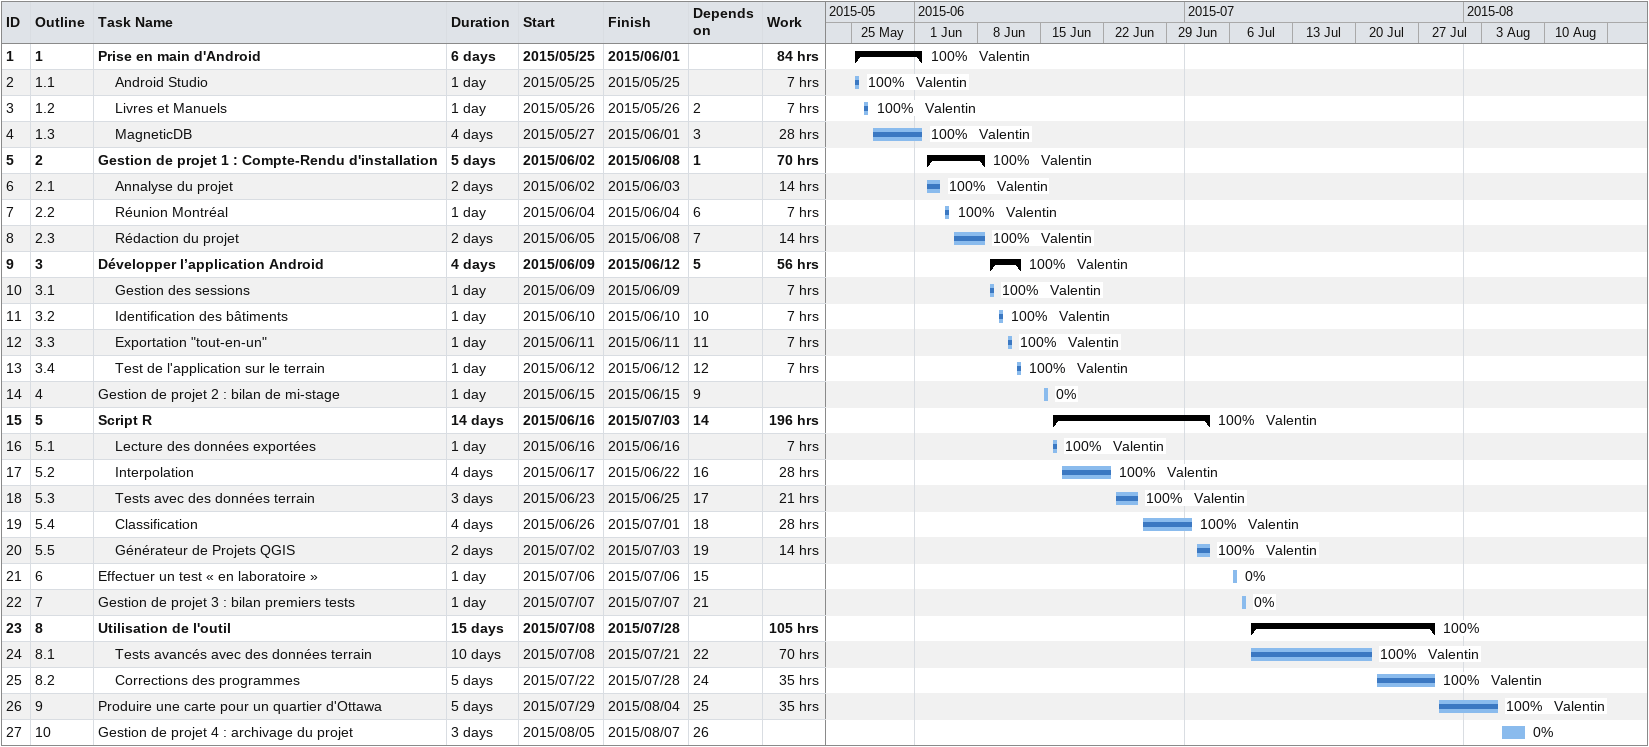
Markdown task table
| ID | WBS | Task | Duration | Start | Finish | Predecessors | Resources | % complete | Work (h) |
|---|---|---|---|---|---|---|---|---|---|
| 1 | 1 | **Prise en main d'Android** | 6d | 2015-05-25 | 2015-06-01 |  | Valentin | 100 | 84 |
| 2 | 1.1 | Android Studio | 1d | 2015-05-25 | 2015-05-25 |  | Valentin | 100 | 7 |
| 3 | 1.2 | Livres et Manuels | 1d | 2015-05-26 | 2015-05-26 | 2 | Valentin | 100 | 7 |
| 4 | 1.3 | MagneticDB | 4d | 2015-05-27 | 2015-06-01 | 3 | Valentin | 100 | 28 |
| 5 | 2 | **Gestion de projet 1 : Compte-Rendu d'installation** | 5d | 2015-06-02 | 2015-06-08 | 1 | Valentin | 100 | 70 |
| 6 | 2.1 | Annalyse du projet | 2d | 2015-06-02 | 2015-06-03 |  | Valentin | 100 | 14 |
| 7 | 2.2 | Réunion Montréal | 1d | 2015-06-04 | 2015-06-04 | 6 | Valentin | 100 | 7 |
| 8 | 2.3 | Rédaction du projet | 2d | 2015-06-05 | 2015-06-08 | 7 | Valentin | 100 | 14 |
| 9 | 3 | **Développer l’application Android** | 4d | 2015-06-09 | 2015-06-12 | 5 | Valentin | 100 | 56 |
| 10 | 3.1 | Gestion des sessions | 1d | 2015-06-09 | 2015-06-09 |  | Valentin | 100 | 7 |
| 11 | 3.2 | Identification des bâtiments | 1d | 2015-06-10 | 2015-06-10 | 10 | Valentin | 100 | 7 |
| 12 | 3.3 | Exportation "tout-en-un" | 1d | 2015-06-11 | 2015-06-11 | 11 | Valentin | 100 | 7 |
| 13 | 3.4 | Test de l'application sur le terrain | 1d | 2015-06-12 | 2015-06-12 | 12 | Valentin | 100 | 7 |
| 14 | 4 | Gestion de projet 2 : bilan de mi-stage | 1d | 2015-06-15 | 2015-06-15 | 9 |  | 0 |  |
| 15 | 5 | **Script R** | 14d | 2015-06-16 | 2015-07-03 | 14 | Valentin | 100 | 196 |
| 16 | 5.1 | Lecture des données exportées | 1d | 2015-06-16 | 2015-06-16 |  | Valentin | 100 | 7 |
| 17 | 5.2 | Interpolation | 4d | 2015-06-17 | 2015-06-22 | 16 | Valentin | 100 | 28 |
| 18 | 5.3 | Tests avec des données terrain | 3d | 2015-06-23 | 2015-06-25 | 17 | Valentin | 100 | 21 |
| 19 | 5.4 | Classification | 4d | 2015-06-26 | 2015-07-01 | 18 | Valentin | 100 | 28 |
| 20 | 5.5 | Générateur de Projets QGIS | 2d | 2015-07-02 | 2015-07-03 | 19 | Valentin | 100 | 14 |
| 21 | 6 | Effectuer un test « en laboratoire » | 1d | 2015-07-06 | 2015-07-06 | 15 |  | 0 |  |
| 22 | 7 | Gestion de projet 3 : bilan premiers tests | 1d | 2015-07-07 | 2015-07-07 | 21 |  | 0 |  |
| 23 | 8 | **Utilisation de l'outil** | 15d | 2015-07-08 | 2015-07-28 |  |  | 100 | 105 |
| 24 | 8.1 | Tests avancés avec des données terrain | 10d | 2015-07-08 | 2015-07-21 | 22 | Valentin | 100 | 70 |
| 25 | 8.2 | Corrections des programmes | 5d | 2015-07-22 | 2015-07-28 | 24 | Valentin | 100 | 35 |
| 26 | 9 | Produire une carte pour un quartier d'Ottawa | 5d | 2015-07-29 | 2015-08-04 | 25 | Valentin | 100 | 35 |
| 27 | 10 | Gestion de projet 4 : archivage du projet | 3d | 2015-08-05 | 2015-08-07 | 26 |  | 0 |  |
